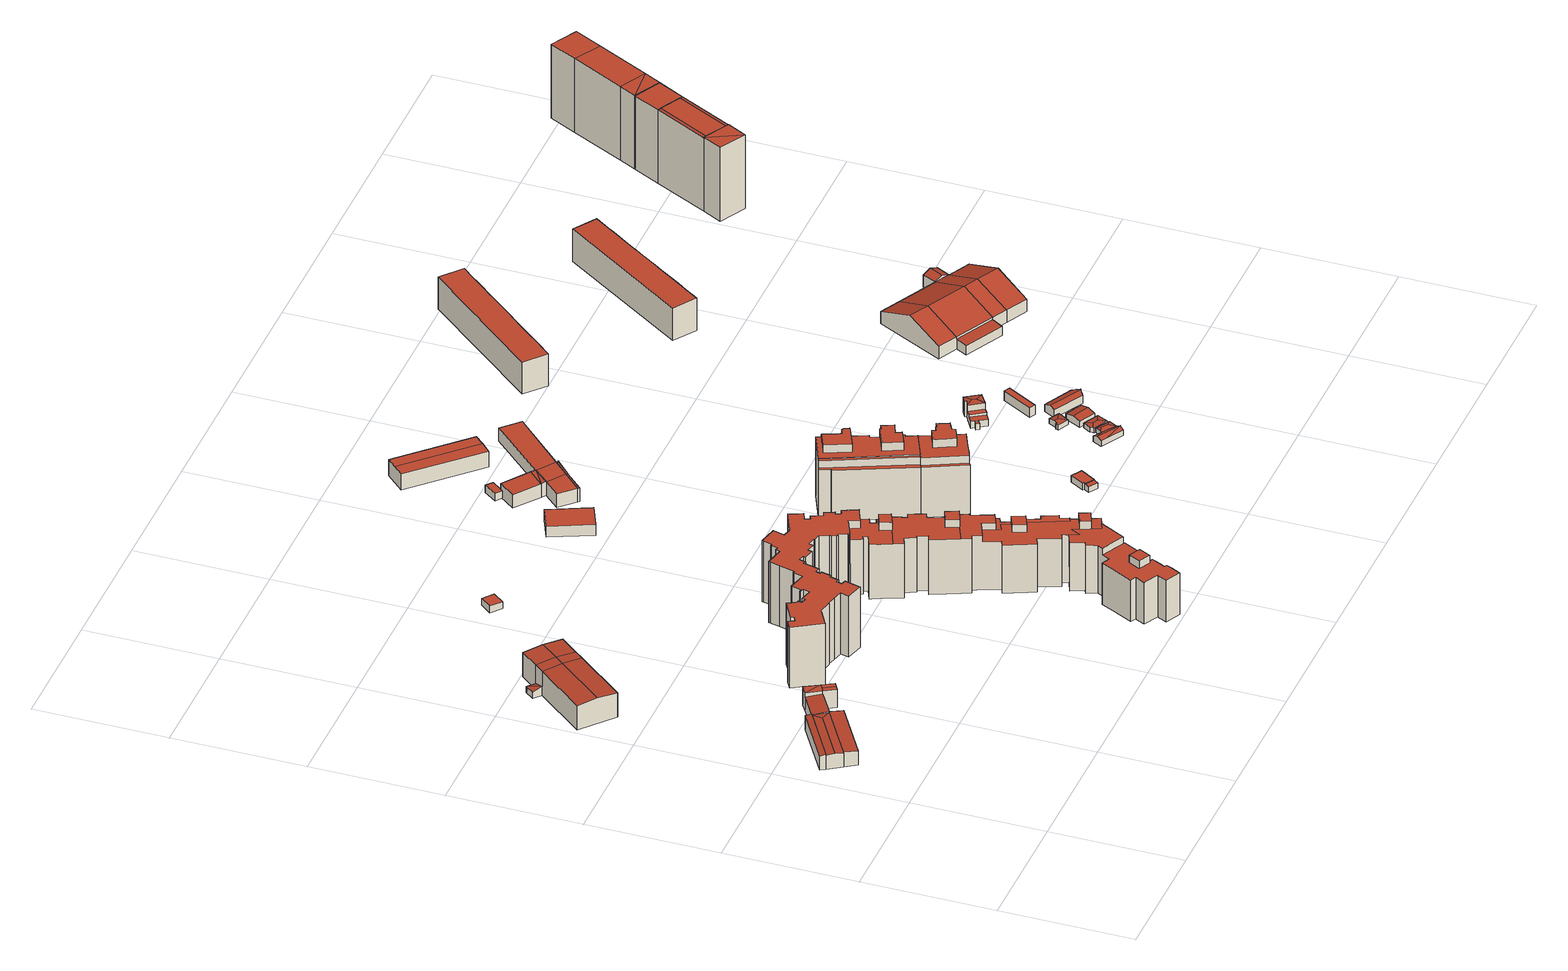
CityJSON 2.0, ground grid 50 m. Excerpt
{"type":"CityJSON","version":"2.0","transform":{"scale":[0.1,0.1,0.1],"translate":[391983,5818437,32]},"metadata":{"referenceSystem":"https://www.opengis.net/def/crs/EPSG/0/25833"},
"CityObjects":{
"building1":{"type":"Building","attributes":{"function":"1165","roofType":"1130","measuredHeight":5.59},"address":[{"locality":"Berlin","thoroughfareNumber":"13","thoroughfareName":"Stallschreiberstr."}],"geometry":[{"type":"MultiSurface","lod":"2","boundaries":[[[0,1,2,3]],[[4,5,6,7]],[[8,3,2,9]],[[2,4,7,9]],[[7,6,10,11]],[[12,13,8,9]],[[14,15,16]],[[17,18,19,20]],[[21,22,23,15]],[[14,24,22,21]],[[25,26,27,28]],[[26,29,27]],[[16,15,30]],[[27,18,31,32]],[[33,29,26,25]],[[34,35,36,37]],[[18,27,29]],[[18,17,12,9]],[[24,14,7,11]],[[15,23,10,6]],[[14,16,32,31]],[[23,22,24,11,10]],[[16,30,5,4]],[[19,18,29,33]],[[35,34,0,3]],[[33,25,28,3,8]],[[31,18,9,7]],[[37,36,2,1]],[[27,32,4,2]],[[20,19,8,13]],[[30,15,6,5]],[[36,35,28,27]],[[34,37,1,0]],[[17,20,13,12]]],"semantics":{"surfaces":[{"type":"GroundSurface"},{"type":"RoofSurface"},{"type":"WallSurface"}],"values":[0,0,0,0,0,0,1,1,1,1,1,1,1,1,1,1,2,2,2,2,2,2,2,2,2,2,2,2,2,2,2,2,2,2]}}]},
"building2":{"type":"Building","attributes":{"function":"1121","measuredHeight":11.2},"address":[{"locality":"Berlin","thoroughfareNumber":"57","thoroughfareName":"Sebastianstr."}],"geometry":[{"type":"MultiSurface","lod":"2","boundaries":[[[38,39,40,41]],[[42,43,38,44]],[[45,46,47,43]],[[43,47,39,38]],[[48,49,43,42]],[[50,51,40,39]],[[52,50,39,47]],[[51,53,54,41,40]],[[55,52,47,46]],[[56,57,49,58]],[[54,56,38,41]],[[57,59,45,43]],[[58,60,44,38]],[[59,61,55,46,45]],[[60,48,42,44]],[[48,58,49]],[[59,57,62,61]],[[57,56,63,62]],[[60,58,48]],[[56,54,53,63]],[[63,53,51,50]],[[61,62,52,55]],[[62,63,50,52]]],"semantics":{"surfaces":[{"type":"GroundSurface"},{"type":"WallSurface"},{"type":"RoofSurface"}],"values":[0,0,0,0,1,1,1,1,1,1,1,1,1,1,1,2,2,2,2,2,2,2,2]}}]},
"building3":{"type":"Building","attributes":{"function":"1221","roofType":"1000","measuredHeight":25.54},"address":[{"locality":"Berlin","thoroughfareNumber":"69","thoroughfareName":"Sebastianstr."},{"locality":"Berlin","thoroughfareNumber":"47","thoroughfareName":"Alexandrinenstr."},{"locality":"Berlin","thoroughfareNumber":"48","thoroughfareName":"Alexandrinenstr."},{"locality":"Berlin","thoroughfareNumber":"49","thoroughfareName":"Alexandrinenstr."}],"geometry":[{"type":"MultiSurface","lod":"2","boundaries":[[[64,65,66,67]],[[68,69,70,71]],[[72,73,74,75]],[[76,77,78,79]],[[80,81,82,83]],[[84,85,86,87]],[[88,89,90,91]],[[92,93,94,95]],[[96,97,98,99]],[[71,70,100,101]],[[95,94,102,103]],[[104,105,69,68]],[[106,107,108,109]],[[67,66,110,111]],[[112,113,114,115]],[[116,117,118,119]],[[120,121,81,80]],[[122,123,124,125]],[[126,127,128,129]],[[129,128,77,76]],[[130,131,132,133]],[[134,135,136,137]],[[138,139,140,141]],[[142,143,144,145]],[[146,147,148,149]],[[150,151,152,153]],[[154,155,127,126]],[[83,82,147,146]],[[156,157,158,159]],[[160,161,162,163]],[[119,118,164,165]],[[87,86,166,167]],[[168,169,170,171]],[[172,173,174,175]],[[176,177,178,179]],[[180,181,65,64]],[[182,183,184,185]],[[186,187,143,142]],[[188,189,190,191]],[[167,166,192,193]],[[175,174,107,106]],[[194,195,196,197]],[[145,144,181,180]],[[197,196,198,199]],[[193,192,155,154]],[[200,201,202,203]],[[204,205,206,207]],[[171,170,208,209]],[[101,100,210,211]],[[212,213,214,215]],[[153,152,183,182]],[[216,217,187,186]],[[141,140,131,130]],[[218,219,139,138]],[[109,108,220,221]],[[179,178,219,218]],[[209,208,117,116]],[[211,210,73,72]],[[99,98,222,223]],[[203,202,224,225]],[[226,227,228,229]],[[165,164,195,194]],[[230,231,232,233]],[[111,110,105,104]],[[234,235,236,237]],[[221,220,213,212]],[[223,222,121,120]],[[238,239,235,234]],[[237,236,85,84]],[[233,232,161,160]],[[159,158,173,172]],[[229,228,217,216]],[[199,198,189,188]],[[240,241,97,96]],[[163,162,151,150]],[[225,224,242,243]],[[207,206,135,134]],[[149,148,244,245]],[[246,247,227,226]],[[75,74,248,249]],[[103,102,177,176]],[[133,132,169,168]],[[79,78,89,88]],[[185,184,113,112]],[[137,136,247,246]],[[191,190,241,240]],[[125,124,239,238]],[[245,244,157,156]],[[115,114,123,122]],[[249,248,250,251]],[[251,250,93,92]],[[243,242,231,230]],[[91,90,205,204]],[[215,214,201,200]],[[75,249,251,92,95,103,176,179,218,138,141,130,133,168,171,209,116,119,165,194,197,199,188,191,240,96,99,223,120,80,83,146,149,245,156,159,172,175,106,109,221,212,215,200,203,225,243,230,233,160,163,150,153,182,185,112,115,122,125,238,234,237,84,87,167,193,154,126,129,76,79,88,91,204,207,134,137,246,226,229,216,186,142,145,180,64,67,111,104,68,71,101,211,72]],[[100,70,69,105,110,66,65,181,144,143,187,217,228,227,247,136,135,206,205,90,89,78,77,128,127,155,192,166,86,85,236,235,239,124,123,114,113,184,183,152,151,162,161,232,231,242,224,202,201,214,213,220,108,107,174,173,158,157,244,148,147,82,81,121,222,98,97,241,190,189,198,196,195,164,118,117,208,170,169,132,131,140,139,219,178,177,102,94,93,250,248,74,73,210]]],"semantics":{"surfaces":[{"type":"WallSurface"},{"type":"RoofSurface"},{"type":"GroundSurface"}],"values":[0,0,0,0,0,0,0,0,0,0,0,0,0,0,0,0,0,0,0,0,0,0,0,0,0,0,0,0,0,0,0,0,0,0,0,0,0,0,0,0,0,0,0,0,0,0,0,0,0,0,0,0,0,0,0,0,0,0,0,0,0,0,0,0,0,0,0,0,0,0,0,0,0,0,0,0,0,0,0,0,0,0,0,0,0,0,0,0,0,0,0,0,0,0,1,2]}}]},
"building4":{"type":"Building","attributes":{"roofType":"1000","measuredHeight":2.82},"address":[{"country":"Germany","locality":"Berlin"}],"geometry":[{"type":"Solid","lod":"2","boundaries":[[[[252,253,254,255]],[[255,254,256,257]],[[258,252,255,257]],[[253,259,256,254]],[[257,256,259,258]],[[258,259,253,252]]]],"semantics":{"surfaces":[{"type":"WallSurface"},{"type":"RoofSurface"},{"type":"GroundSurface"}],"values":[[0,0,1,2,0,0]]}}]},
"building5":{"type":"Building","attributes":{"function":"1221","roofType":"1000","measuredHeight":25.78},"geometry":[{"type":"MultiSurface","lod":"2","boundaries":[[[260,261,262,263,264,265,266,267,268,269,270,271,272,273,274,275,276,277,278,279,280,281,282,283,284,285,286,287,288,289,290,291,292,293,294,295,296,297,298,299,300,301,302,303,304,305,306,307,308,309,310,311,312,313,314,315,316,317,318,319,320,321,322,323,324,325,326,327,328,329,330,331,332,333,334,335,336,337,338,339,340,341,342,343,344,345,346,347,348,349,350,351,352,353,354,355,356,357,358]],[[359,360,361,362,363,364,365,366,367,368,369,370,371,372,373,374,375]],[[376,377,378,379]],[[380,381,382,383]],[[384,385,386,387]],[[388,389,390,391,392,393,394,395,396,397,398,399,400,401,402,403,404,405,406,407,408,409,410,411,412,413]],[[414,415,366,365,416,417,418,362,361,419,420,421,422,423,424,425,426,427,428,429,430,431,432,433,434,435,436,437,438]],[[432,431,439,440,441,442,429,428,443,444,445,446,447,448,449,450,451,452,453,454,455,456,457,458,459,460,461]],[[462,463,464,465,466,467,468,469,470,471,472,473,474,475,476,477,478,479]],[[480,481,482,483]],[[400,484,485,486,487,488,398,397,396,395,489,490,491,492,493,494,495,496,497,498,476,475,474,473,472,471,499,500,501,469,468,467,502,503,504,403,402,401]],[[505,506,507,508]],[[509,510,511,512,513,514,515,516,517,518,519,520,521,522,523,524,525,526,527,528,529,530,531,532,533,534,535,536,537,538,539,540]],[[359,375,355,354,353]],[[470,469,380,383,471]],[[310,309,308,307,495,494,493,492]],[[449,448,337,336]],[[448,447,446,338,337]],[[456,455,454,332,331,330]],[[514,513,512,288,287,286]],[[285,515,514,286]],[[319,437,436,320]],[[486,485,508,507,487]],[[364,363,384,387,365]],[[399,398,506,505,400]],[[484,400,505,508,485]],[[523,483,482,524]],[[488,487,507,506,398]],[[269,405,404,270]],[[522,521,480,483,523]],[[489,370,369,490]],[[390,389,388,261,260,358]],[[362,418,385,384,363]],[[416,365,387,386,417]],[[262,413,412,263]],[[332,454,453,333]],[[346,424,423,347]],[[262,261,388,413]],[[310,492,491,311]],[[436,435,434,322,321,320]],[[439,431,379,378,440]],[[291,290,510,509,540]],[[300,479,478,301]],[[327,459,458,328]],[[275,502,467,541,276]],[[318,542,438,437,319]],[[282,519,518,283]],[[327,326,325,324,323,433,432,461,460,459]],[[357,391,390,358]],[[412,411,410,264,263]],[[333,453,452,334]],[[452,451,450,449,336,335,334]],[[351,543,419,361,352]],[[527,526,280,279]],[[500,499,382,381,501]],[[278,528,527,279]],[[268,406,405,269]],[[441,440,378,377,442]],[[361,360,359,353,352]],[[317,544,414,438,542,318]],[[281,525,524,482,481,520,519,282]],[[373,372,393,392,391,357,356,545,374]],[[471,383,382,499]],[[367,366,415,414,544,317,316,315,314]],[[430,376,379,431]],[[341,443,428,342]],[[427,426,425,345,344,343]],[[345,425,424,346]],[[288,512,511,289]],[[296,535,534,297]],[[329,457,456,330]],[[417,386,385,418]],[[301,478,477,302]],[[520,481,480,521]],[[422,421,420,350,349,348]],[[296,295,294,537,536,535]],[[267,407,406,268]],[[293,538,537,294]],[[496,495,307,306]],[[312,311,491,490,369,368,546,313]],[[304,498,497,305]],[[428,427,343,342]],[[285,284,283,518,517,516,515]],[[501,381,380,469]],[[303,302,477,476]],[[275,274,273,272,271,403,504,503,502]],[[303,476,498,304]],[[266,265,264,410,409,408]],[[394,393,372,371,395]],[[299,547,462,479,300]],[[533,532,531,530,529,528,466,465,464,463]],[[429,442,377,376,430]],[[338,446,445,339]],[[395,371,370,489]],[[355,375,374,545,356]],[[313,546,368,367,314]],[[540,539,538,293,292,291]],[[289,511,510,290]],[[445,444,443,341,340,339]],[[270,404,403,271]],[[328,458,457,329]],[[347,423,422,348]],[[350,420,419,543,351]],[[322,434,433,323]],[[305,497,496,306]],[[280,526,525,281]],[[541,467,466,528,278,277,276]],[[298,297,534,533,463,462,547,299]],[[266,408,407,267]]],"semantics":{"surfaces":[{"type":"GroundSurface"},{"type":"RoofSurface"},{"type":"WallSurface"}],"values":[0,1,1,1,1,1,1,1,1,1,1,1,1,2,2,2,2,2,2,2,2,2,2,2,2,2,2,2,2,2,2,2,2,2,2,2,2,2,2,2,2,2,2,2,2,2,2,2,2,2,2,2,2,2,2,2,2,2,2,2,2,2,2,2,2,2,2,2,2,2,2,2,2,2,2,2,2,2,2,2,2,2,2,2,2,2,2,2,2,2,2,2,2,2,2,2,2,2,2,2,2,2,2,2,2,2,2,2,2]}}]},
"building6":{"type":"Building","attributes":{"roofType":"1000","measuredHeight":4.5},"address":[{"country":"Germany","locality":"Berlin"}],"geometry":[{"type":"Solid","lod":"2","boundaries":[[[[548,549,550,551]],[[552,548,551,553]],[[550,554,553,551]],[[555,552,553,554]],[[549,555,554,550]],[[555,549,548,552]]]],"semantics":{"surfaces":[{"type":"WallSurface"},{"type":"GroundSurface"},{"type":"RoofSurface"}],"values":[[0,0,1,0,0,2]]}}]},
"building7":{"type":"Building","attributes":{"roofType":"1000","measuredHeight":27.73},"geometry":[{"type":"Solid","lod":"2","boundaries":[[[[556,557,558,559]],[[560,561,562,563,564,565,566,567]],[[568,569,570,571,572,573,574,575,576,577]],[[578,579,580,581,582,583]],[[584,585,586,587,588,589,590]],[[587,586,591,569,568,592]],[[593,594,595,596]],[[597,598,599,600]],[[601,602,603,604,605,606]],[[561,560,567,566,607,608]],[[581,607,566,565,609,610,611,612,613,614,615,582]],[[608,607,581,580]],[[616,617,618,619,620,621]],[[586,585,622,570,569,591]],[[623,556,559,624]],[[625,626,600,599]],[[627,628,629,630,562,561,608,580,579,631]],[[594,632,633,595]],[[634,635,625,599,598,636,637]],[[632,606,605,633]],[[638,639,640,641]],[[642,643,644,645]],[[578,583,646,647]],[[583,582,615,646]],[[563,562,630,648,636,598,597,596,595,633,605,604,603,649,589,588,617,616,621,645,644,650,575,574,557,556,623,651,610,609,565,564]],[[641,652,653,590,589,649,603,602,638]],[[594,593,654,655,639,638,602,601,606,632]],[[617,588,587,592,568,577,618]],[[620,642,645,621]],[[597,600,626,655,654,593,596]],[[637,656,629,628,627,631,647,646,615,614,613,612,611,657,624,559,558,573,572,571,570,622,585,584,590,653,652,641,640,658,635,634]],[[643,659,650,644]],[[659,576,575,650]],[[619,618,577,576,659,643,642,620]],[[630,629,656,637,636,648]],[[557,574,573,558]],[[579,578,647,631]],[[623,624,657,611,610,651]],[[626,625,635,658,640,639,655]]]],"semantics":{"surfaces":[{"type":"WallSurface"},{"type":"RoofSurface"},{"type":"GroundSurface"}],"values":[[0,0,0,1,0,1,0,0,0,1,0,0,0,0,0,1,0,0,0,0,0,0,0,0,1,0,1,0,0,0,2,0,0,1,0,0,0,0,0]]}}]},
"building8":{"type":"Building","attributes":{"roofType":"1000","measuredHeight":3.04},"address":[{"country":"Germany","locality":"Berlin"}],"geometry":[{"type":"Solid","lod":"2","boundaries":[[[[660,661,662,663,664,665]],[[666,660,665,667]],[[668,663,662,669]],[[667,665,664,670]],[[669,662,661,671]],[[668,669,671,666,667,670]],[[670,664,663,668]],[[671,661,660,666]]]],"semantics":{"surfaces":[{"type":"GroundSurface"},{"type":"WallSurface"},{"type":"RoofSurface"}],"values":[[0,1,1,1,1,2,1,1]]}}]},
"building9":{"type":"Building","attributes":{"roofType":"1000","measuredHeight":27.5},"geometry":[{"type":"Solid","lod":"2","boundaries":[[[[672,673,674,675]],[[676,677,678,679]],[[680,681,682,683,684,685,686,687,688,689,579]],[[690,691,692,693,689,688,687,686,685,694,679,678,695,696,697,698,699,700]],[[701,702,680,579,703]],[[704,705,706,707]],[[677,708,695,678]],[[709,672,675,710]],[[711,709,710,712]],[[713,714,705,704,715,716,717,708,677,676,673,672,709,711,718]],[[715,704,707,719]],[[703,579,689,693]],[[720,721,706,705,714,713,718,711,712,722]],[[716,715,719,723]],[[724,725,726,727,723,719,707,706,721,720,722,712,710,675,674,684,683,682,681,728]],[[723,727,726,699,698,697,696,717,716]],[[679,694,685,684,674,673,676]],[[701,703,693,692]],[[708,717,696,695]],[[701,692,691,690,700,699,726,725,724,728,702]],[[728,681,680,702]]]],"semantics":{"surfaces":[{"type":"WallSurface"},{"type":"GroundSurface"},{"type":"RoofSurface"}],"values":[[0,0,0,1,2,0,0,0,0,2,0,0,0,0,2,0,0,0,0,0,0]]}}]},
"building10":{"type":"Building","attributes":{"function":"1165","roofType":"1130","measuredHeight":5.95},"address":[{"locality":"Berlin","thoroughfareNumber":"22","thoroughfareName":"Sebastianstr."}],"geometry":[{"type":"MultiSurface","lod":"2","boundaries":[[[729,730,731,732]],[[733,734,732,735]],[[736,737,738,739]],[[734,740,729]],[[730,741,742,731]],[[743,733,735,744]],[[737,745,746,738]],[[745,747,748,746]],[[749,750,744,751]],[[752,736,739,753]],[[754,755,756,757]],[[758,752,759,754]],[[747,758,757,748]],[[760,761,741,740]],[[755,749,751,756]],[[762,759,753,763]],[[761,762,763,742]],[[750,760,740,743]],[[764,744,735,732]],[[763,753,764,742]],[[753,757,744,764]],[[764,732,731,742]],[[757,756,751,744]],[[739,738,746,748]],[[757,753,739,748]],[[740,741,730,729]],[[747,736,758]],[[758,736,752]],[[754,750,749,755]],[[759,760,750,754]],[[762,761,760,759]],[[736,747,745,737]],[[740,734,733,743]]],"semantics":{"surfaces":[{"type":"WallSurface"},{"type":"GroundSurface"},{"type":"RoofSurface"}],"values":[0,0,0,0,0,0,0,0,0,0,0,0,0,0,0,0,0,0,1,1,1,1,1,1,1,2,2,2,2,2,2,2,2]}}]},
"building11":{"type":"Building","attributes":{"function":"1165","measuredHeight":6.92},"address":[{"locality":"Berlin","thoroughfareNumber":"23","thoroughfareName":"Sebastianstr."}],"geometry":[{"type":"MultiSurface","lod":"2","boundaries":[[[765,766,767,768]],[[769,770,771,766,765]],[[772,769,765,768]],[[773,774,772,768,767]],[[771,773,767,766]],[[770,774,773,771]],[[769,772,774,770]]],"semantics":{"surfaces":[{"type":"GroundSurface"},{"type":"WallSurface"},{"type":"RoofSurface"}],"values":[0,1,1,1,1,2,2]}}]},
"building12":{"type":"Building","attributes":{"roofType":"1000","measuredHeight":2.81},"geometry":[{"type":"Solid","lod":"2","boundaries":[[[[775,776,777,778]],[[779,780,776,775]],[[781,782,783,784]],[[785,786,787,788]],[[782,785,788,783]],[[789,787,786,779,775,778,790]],[[778,777,791,790]],[[790,791,792,784,783,788,787,789]],[[780,779,786,785,782,781]],[[776,780,781,784,792,791,777]]]],"semantics":{"surfaces":[{"type":"RoofSurface"},{"type":"WallSurface"},{"type":"GroundSurface"}],"values":[[0,1,1,1,1,1,1,2,0,1]]}}]},
"building13":{"type":"Building","attributes":{"roofType":"3100","measuredHeight":3.15},"geometry":[{"type":"Solid","lod":"2","boundaries":[[[[793,794,795,796,797,798]],[[793,798,799,800]],[[800,801,802,803]],[[804,805,806,807,794,793,800,803,808,809]],[[810,811,812,813,814,815,816]],[[806,805,804,817,815,814,813,818,819,820,821,822,796,795,794,807]],[[823,824,797,796,822,821,820,801]],[[812,811,825]],[[808,826,809]],[[802,801,820,819,818,813,812,825]],[[799,827,823,801,800]],[[808,810,816,826]],[[804,809,826,816,815,817]],[[799,798,797,824,827]],[[824,823,827]],[[803,802,825,811,810,808]]]],"semantics":{"surfaces":[{"type":"WallSurface"},{"type":"RoofSurface"},{"type":"GroundSurface"}],"values":[[0,1,1,0,0,2,0,1,1,0,1,1,0,1,1,1]]}}]},
"building14":{"type":"Building","attributes":{"roofType":"3200","measuredHeight":2.27},"geometry":[{"type":"Solid","lod":"2","boundaries":[[[[828,829,830]],[[831,832,833,834,835,836]],[[832,828,837,833]],[[830,838,839,840]],[[839,841,835,834,833,837,840]],[[842,831,836,843]],[[839,838,843,836,835,841]],[[829,828,832,831,842]],[[830,829,842,843,838]],[[828,830,840,837]]]],"semantics":{"surfaces":[{"type":"RoofSurface"},{"type":"WallSurface"},{"type":"GroundSurface"}],"values":[[0,1,1,1,2,0,1,0,0,1]]}}]},
"building15":{"type":"Building","attributes":{"roofType":"3200","measuredHeight":2.54},"geometry":[{"type":"Solid","lod":"2","boundaries":[[[[844,845,846,847]],[[848,849,850,851,852,853]],[[844,847,854,850,849,855]],[[856,857,858,859,852,851,850,854,847,846]],[[846,845,860,861,857,856]],[[844,855,862,845]],[[861,863,858,857]],[[853,852,859,858,863,864]],[[855,849,848,862]],[[845,862,848,853,864,863,861,860]]]],"semantics":{"surfaces":[{"type":"WallSurface"},{"type":"GroundSurface"},{"type":"RoofSurface"}],"values":[[0,0,0,1,0,2,0,0,2,2]]}}]},
"building16":{"type":"Building","attributes":{"roofType":"1000","measuredHeight":6.45},"geometry":[{"type":"Solid","lod":"2","boundaries":[[[[865,866,867,868,869]],[[870,871,869,868,872,873]],[[874,875,876,877,878,879,880,881]],[[882,883,879,878]],[[884,885,883,882]],[[881,880,886,887]],[[888,889,890,891]],[[877,876,892,893]],[[894,895,896,897,898,899,900,870,873,884,882,878,877,893]],[[866,865,901,902]],[[900,899,865,869,871]],[[875,874,889,888]],[[903,892,876,875,888,891,904]],[[865,899,898,901]],[[889,874,881,887,905,906,890]],[[879,883,885,872,868,867,907,908,909,910,886,880]],[[873,872,885,884]],[[896,895,894,893,892,903,904,906,905,887,886,910,909,908,907,902,901,898,897]],[[867,866,902,907]],[[871,870,900]],[[891,890,906,904]]]],"semantics":{"surfaces":[{"type":"RoofSurface"},{"type":"WallSurface"},{"type":"GroundSurface"}],"values":[[0,0,0,1,0,1,0,1,1,1,0,1,1,1,1,1,1,2,1,0,1]]}}]},
"building17":{"type":"Building","attributes":{"roofType":"3100","measuredHeight":3.22},"geometry":[{"type":"Solid","lod":"2","boundaries":[[[[911,912,913,914]],[[915,916,917,914,913,918]],[[919,911,914,917,916,920]],[[912,911,919,921]],[[918,913,912,921,922,915]],[[921,919,920,922]],[[922,920,916,915]]]],"semantics":{"surfaces":[{"type":"WallSurface"},{"type":"GroundSurface"},{"type":"RoofSurface"}],"values":[[0,1,0,2,0,2,0]]}}]},
"building18":{"type":"Building","attributes":{"roofType":"1000","measuredHeight":3.86},"geometry":[{"type":"Solid","lod":"2","boundaries":[[[[923,924,925,926]],[[927,923,926,928]],[[924,929,930,925]],[[923,927,929,924]],[[928,926,925,930]],[[929,927,928,930]]]],"semantics":{"surfaces":[{"type":"WallSurface"},{"type":"RoofSurface"},{"type":"GroundSurface"}],"values":[[0,0,0,1,2,0]]}}]},
"building19":{"type":"Building","attributes":{"roofType":"3100","measuredHeight":3.87},"geometry":[{"type":"Solid","lod":"2","boundaries":[[[[931,932,933,934,935,936]],[[937,935,934,933,938,939,940]],[[941,936,935,937]],[[940,939,942,943,941,937]],[[932,944,938,933]],[[943,931,936,941]],[[942,944,932,931,943]],[[944,942,939,938]]]],"semantics":{"surfaces":[{"type":"WallSurface"},{"type":"GroundSurface"},{"type":"RoofSurface"}],"values":[[0,1,0,0,0,2,2,0]]}}]},
"building20":{"type":"Building","attributes":{"roofType":"1000","measuredHeight":13.32},"address":[{"country":"Germany","locality":"Berlin"}],"geometry":[{"type":"Solid","lod":"2","boundaries":[[[[945,946,947,948,949,950,951,952,953,954,955,956,957,958,959,960,961,962]],[[963,956,955,964]],[[965,950,949,966]],[[966,949,948,967]],[[968,959,958,969]],[[969,958,957,970]],[[971,945,962,972]],[[973,951,950,965]],[[970,957,956,963]],[[974,968,969,970,963,964,975,976,977,973,965,966,967,978,979,971,972,980]],[[978,947,946,979]],[[976,953,952,977]],[[972,962,961,980]],[[977,952,951,973]],[[974,960,959,968]],[[980,961,960,974]],[[979,946,945,971]],[[964,955,954,975]],[[967,948,947,978]],[[975,954,953,976]]]],"semantics":{"surfaces":[{"type":"GroundSurface"},{"type":"WallSurface"},{"type":"RoofSurface"}],"values":[[0,1,1,1,1,1,1,1,1,2,1,1,1,1,1,1,1,1,1,1]]}}]},
"building21":{"type":"Building","attributes":{"function":"1444","measuredHeight":10.71},"address":[{"locality":"Berlin","thoroughfareNumber":"70","thoroughfareName":"Heinrich-Heine-Str."}],"geometry":[{"type":"MultiSurface","lod":"2","boundaries":[[[981,982,983,984]],[[985,986,987,988]],[[989,990,991,992,993]],[[994,995,988,996]],[[997,998,999,1000]],[[998,1001,1002,1003,999]],[[1002,994,996,1003]],[[1004,997,1000,1005]],[[982,1006,1004,1005,983]],[[995,1007,1008,985]],[[986,1009,1010,987]],[[1009,1008,1011,1010]],[[991,1012,1013,992]],[[1007,989,993,1011]],[[1014,981,1015]],[[1012,981,984,1013]],[[993,992,1013,1011]],[[996,1000,999,1003]],[[1011,1013,984,988]],[[988,984,1000,996]],[[983,1005,1000,984]],[[987,1010,1011,988]],[[1016,1001,998,997]],[[1007,995,1017,1018]],[[982,981,1014,1006]],[[1006,1014,997,1004]],[[990,1018,1012,991]],[[1018,1017,981,1012]],[[994,1002,1001,1016]],[[1017,1016,997,981]],[[989,1007,1018,990]],[[986,985,1008,1009]],[[995,994,1016,1017]]],"semantics":{"surfaces":[{"type":"WallSurface"},{"type":"GroundSurface"},{"type":"RoofSurface"}],"values":[0,0,0,0,0,0,0,0,0,0,0,0,0,0,0,0,1,1,1,1,1,1,2,2,2,2,2,2,2,2,2,2,2]}}]},
"building22":{"type":"Building","attributes":{"roofType":"1000","measuredHeight":13.52},"address":[{"country":"Germany","locality":"Berlin"}],"geometry":[{"type":"Solid","lod":"2","boundaries":[[[[1019,1020,1021,1022]],[[1023,1024,1025,1026,1027,1028]],[[1029,1030,1031,1032]],[[1033,1019,1022,1034]],[[1035,1036,1037,1038,1039,1040]],[[1020,1029,1032,1021]],[[1030,1025,1024,1031]],[[1039,1041,1042,1040]],[[1043,1044,1045,1046,1047,1048,1033,1034]],[[1027,1037,1036,1028]],[[1049,1046,1045,1050]],[[1031,1024,1023,1028,1036,1035,1040,1042,1051,1052,1050,1045,1044,1043,1034,1022,1021,1032]],[[1019,1033,1048,1047,1046,1049,1053,1054,1041,1039,1038,1037,1027,1026,1025,1030,1029,1020]],[[1051,1042,1041,1054,1053,1052]],[[1053,1049,1050,1052]]]],"semantics":{"surfaces":[{"type":"WallSurface"},{"type":"GroundSurface"},{"type":"RoofSurface"}],"values":[[0,0,0,0,0,0,0,0,0,0,0,1,2,0,0]]}}]},
"building23":{"type":"Building","attributes":{"function":"1301","roofType":"1130","measuredHeight":30.7},"address":[{"locality":"Berlin","thoroughfareNumber":"22","thoroughfareName":"Heinrich-Heine-Str."},{"locality":"Berlin","thoroughfareNumber":"24","thoroughfareName":"Heinrich-Heine-Str."}],"geometry":[{"type":"MultiSurface","lod":"2","boundaries":[[[1055,1056,1057,1058]],[[1056,1055,1059,1060]],[[1061,1062,1058,1057]],[[1063,1064,1055,1058]],[[1065,1066,1062,1061]],[[1067,1068,1060,1059]],[[1069,1070,1063,1071]],[[1072,1064,1073]],[[1074,1075,1076]],[[1072,1067,1059,1055]],[[1076,1071,1057,1056]],[[1077,1075,1073]],[[1066,1063,1058,1062]],[[1068,1074,1056,1060]],[[1071,1065,1061,1057]],[[1068,1067,1074]],[[1074,1067,1072]],[[1073,1070,1069,1077]],[[1064,1063,1070,1073]],[[1065,1071,1063,1066]],[[1077,1069,1071,1076]]],"semantics":{"surfaces":[{"type":"GroundSurface"},{"type":"WallSurface"},{"type":"RoofSurface"}],"values":[0,0,0,1,1,1,1,1,1,1,1,1,1,1,1,2,2,2,2,2,2]}}]},
"building24":{"type":"Building","attributes":{"function":"1301","roofType":"1000","measuredHeight":30.58},"address":[{"locality":"Berlin","thoroughfareNumber":"18","thoroughfareName":"Heinrich-Heine-Str."},{"locality":"Berlin","thoroughfareNumber":"20","thoroughfareName":"Heinrich-Heine-Str."}],"geometry":[{"type":"MultiSurface","lod":"2","boundaries":[[[1078,1079,1080,1081]],[[1079,1082,1083,1080]],[[1082,1084,1083]],[[1083,1084,1085]],[[1086,1087,1088,1089]],[[1089,1088,1090,1091]],[[1090,1062,1061,1091]],[[1083,1085,1062,1090]],[[1080,1083,1090,1088]],[[1078,1081,1087,1086]],[[1081,1080,1088,1087]],[[1082,1079,1089,1091]],[[1084,1082,1091,1061]],[[1079,1078,1086,1089]],[[1085,1084,1061,1062]]],"semantics":{"surfaces":[{"type":"RoofSurface"},{"type":"GroundSurface"},{"type":"WallSurface"}],"values":[0,0,0,0,1,1,1,2,2,2,2,2,2,2,2]}}]}
},
"vertices":[
[79,854,6],[288,983,6],[300,964,6],[91,836,6],[393,1021,6],[424,1041,6],[455,987,6],[423,968,6],[125,784,6],[334,912,6],[480,944,6],[448,924,6],[361,870,6],[153,742,6],[423,968,81],[455,987,81],[393,1021,81],[361,870,64],[334,912,68],[125,784,68],[153,742,64],[439,978,81],[464,934,81],[480,944,81],[448,924,81],[108,810,68],[290,922,68],[300,964,64],[91,836,64],[334,912,64],[424,1041,81],[423,968,68],[393,1021,64],[125,784,64],[79,854,64],[91,836,68],[300,964,68],[288,983,64],
[153,1887,20],[273,1785,20],[121,1602,20],[2,1704,20],[151,1943,20],[180,1919,20],[125,1911,20],[236,1987,20],[357,1886,20],[300,1818,20],[151,1943,46],[180,1919,46],[273,1785,121],[121,1602,121],[300,1818,121],[61,1653,127],[2,1704,121],[357,1886,121],[153,1887,121],[180,1919,121],[153,1887,58],[236,1987,121],[125,1911,46],[296,1937,127],[240,1869,127],[213,1836,127],
[628,1131,281],[628,1131,28],[622,1133,28],[622,1133,281],[533,1112,281],[533,1112,28],[516,1102,28],[516,1102,281],[534,1000,281],[534,1000,28],[538,1003,28],[538,1003,281],[814,1306,281],[814,1306,28],[813,1300,28],[813,1301,281],[960,1212,281],[960,1212,28],[990,1207,28],[990,1207,281],[923,1370,281],[923,1370,28],[922,1366,28],[922,1366,281],[803,1263,281],[803,1263,28],[788,1204,28],[788,1204,281],[650,1027,281],[650,1027,28],[651,1029,28],[651,1029,281],[880,1196,281],[880,1196,28],[920,1187,28],[920,1187,281],[503,1124,28],[503,1124,281],[684,1021,28],[684,1021,281],[529,1122,281],[529,1122,28],[1044,1139,281],[1044,1139,28],[1058,1109,28],[1058,1109,281],[602,1166,28],[602,1166,281],[1093,1278,281],[1093,1278,28],[1123,1292,28],[1123,1292,281],[809,1118,281],[809,1118,28],[813,1134,28],[813,1134,281],[956,1194,281],[956,1194,28],[1100,1341,281],[1100,1341,28],[1017,1304,28],[1017,1304,281],[888,1308,281],[888,1308,28],[883,1291,28],[883,1291,281],[781,1047,281],[781,1047,28],[792,1045,28],[792,1045,281],[771,1168,281],[771,1168,28],[704,1184,28],[704,1184,281],[794,1022,281],[794,1022,28],[776,1027,28],[776,1027,281],[648,1125,281],[648,1125,28],[646,1112,28],[646,1112,281],[991,1202,281],[991,1202,28],[1014,1198,28],[1014,1198,281],[1151,1229,281],[1151,1229,28],[1136,1223,28],[1136,1223,281],[900,1305,281],[900,1305,28],[1027,1162,281],[1027,1162,28],[1028,1158,28],[1028,1158,281],[1157,1189,281],[1157,1189,28],[1167,1193,28],[1167,1193,281],[832,1130,28],[832,1130,281],[913,1331,28],[913,1331,281],[801,1079,281],[801,1079,28],[808,1077,28],[808,1077,281],[1035,1140,281],[1035,1140,28],[1037,1136,28],[1037,1136,281],[721,1012,281],[721,1012,28],[713,979,28],[713,979,281],[625,1118,281],[625,1118,28],[1117,1265,281],[1117,1265,28],[1102,1258,28],[1102,1258,281],[693,1114,281],[693,1114,28],[855,1187,281],[855,1187,28],[861,1211,28],[861,1211,281],[907,1332,28],[907,1332,281],[833,1134,281],[833,1134,28],[845,1186,28],[845,1186,281],[846,1190,28],[846,1190,281],[1147,1095,281],[1147,1095,28],[1193,1115,28],[1193,1115,281],[781,1206,281],[781,1206,28],[779,1202,28],[779,1202,281],[817,1116,28],[817,1116,281],[472,1105,28],[472,1105,281],[1068,1104,281],[1068,1103,28],[1131,1133,28],[1131,1133,281],[698,1138,281],[698,1138,28],[779,962,281],[779,962,28],[1061,1104,28],[1061,1104,281],[924,1202,28],[924,1202,281],[1208,1122,28],[1208,1122,281],[685,1147,281],[685,1147,28],[684,1142,28],[684,1142,281],[1183,1177,281],[1183,1177,28],[1166,1170,28],[1166,1170,281],[981,1310,281],[981,1310,28],[993,1354,28],[993,1354,281],[1013,1302,281],[1013,1302,28],[882,1206,281],[882,1206,28],[1191,1159,28],[1191,1159,281],[1029,1164,28],[1029,1164,281],[694,1145,281],[694,1145,28],[565,1018,28],[565,1018,281],[599,1038,28],[599,1038,281],
[573,2259,58],[573,2259,30],[540,2217,30],[540,2217,58],[579,2185,30],[579,2185,58],[613,2227,58],[613,2227,30],
[1391,697,26],[1398,681,26],[1378,672,26],[1410,598,26],[1420,602,26],[1423,597,26],[1443,548,26],[1459,555,26],[1483,497,26],[1468,491,26],[1482,458,26],[1475,455,26],[1493,413,26],[1502,391,26],[1506,381,26],[1517,356,26],[1487,344,26],[1470,310,26],[1438,248,26],[1443,245,26],[1388,137,26],[1371,145,26],[1365,132,26],[1383,123,26],[1366,87,26],[1357,70,26],[1367,65,26],[1357,44,26],[1338,8,26],[1281,36,26],[1300,73,26],[1243,102,26],[1253,122,26],[1262,140,26],[1241,150,26],[1283,231,26],[1305,276,26],[1335,261,26],[1351,292,26],[1362,314,26],[1346,351,26],[1363,358,26],[1342,407,26],[1387,426,26],[1377,450,26],[1358,442,26],[1325,521,26],[1298,509,26],[1285,538,26],[1266,584,26],[1251,619,26],[1272,627,26],[1239,706,26],[1232,723,26],[1216,717,26],[1201,750,26],[1182,796,26],[1158,851,26],[1180,860,26],[1164,897,26],[1157,894,26],[1147,916,26],[1139,935,26],[1110,923,26],[1096,957,26],[1079,997,26],[1067,1025,26],[1064,1033,26],[1106,1051,26],[1099,1069,26],[1085,1063,26],[1082,1068,26],[1067,1105,26],[1132,1133,26],[1148,1096,26],[1170,1105,26],[1193,1115,26],[1206,1084,26],[1184,1074,26],[1193,1053,26],[1198,1055,26],[1211,1061,26],[1229,1019,26],[1240,1023,26],[1242,1019,26],[1257,985,26],[1252,983,26],[1260,964,26],[1277,971,26],[1286,949,26],[1302,912,26],[1280,903,26],[1321,808,26],[1333,813,26],[1336,807,26],[1350,774,26],[1343,771,26],[1350,753,26],[1365,759,26],[1333,813,252],[1326,810,252],[1321,808,252],[1310,803,252],[1312,797,252],[1283,785,252],[1266,778,252],[1201,750,252],[1216,717,252],[1232,723,252],[1246,689,252],[1311,717,252],[1331,671,252],[1377,691,252],[1357,737,252],[1343,771,252],[1350,774,252],[1218,1009,284],[1201,1049,284],[1155,1029,284],[1172,989,284],[1446,367,257],[1492,386,257],[1476,423,257],[1430,404,257],[1312,797,284],[1293,843,284],[1247,824,284],[1266,778,284],[1398,681,225],[1391,697,225],[1365,759,225],[1350,753,225],[1357,737,225],[1377,691,225],[1359,683,225],[1331,671,225],[1338,655,225],[1366,667,225],[1381,633,225],[1398,593,225],[1400,587,225],[1406,589,225],[1465,451,225],[1475,455,225],[1482,458,225],[1468,491,225],[1483,497,225],[1459,555,225],[1443,548,225],[1435,567,225],[1420,602,225],[1413,600,225],[1410,598,225],[1378,672,225],[1158,851,252],[1182,796,252],[1264,784,252],[1247,824,252],[1293,843,252],[1280,903,252],[1302,912,252],[1286,949,252],[1277,971,252],[1260,964,252],[1252,983,252],[1257,985,252],[1242,1019,252],[1240,1023,252],[1229,1019,252],[1216,1013,252],[1218,1009,252],[1172,989,252],[1096,957,252],[1110,923,252],[1139,935,252],[1147,916,252],[1157,894,252],[1164,897,252],[1180,860,252],[1170,994,252],[1155,1029,252],[1195,1047,252],[1201,1049,252],[1211,1061,252],[1198,1055,252],[1193,1053,252],[1184,1074,252],[1189,1076,252],[1206,1084,252],[1193,1115,252],[1176,1108,252],[1170,1105,252],[1148,1096,252],[1132,1133,252],[1067,1105,252],[1082,1068,252],[1085,1063,252],[1099,1069,252],[1106,1051,252],[1064,1033,252],[1067,1025,252],[1079,997,252],[1362,314,225],[1351,292,225],[1377,279,225],[1402,266,225],[1438,248,225],[1487,344,225],[1461,332,225],[1446,367,225],[1437,389,225],[1430,404,225],[1420,428,225],[1406,400,225],[1402,392,225],[1390,419,225],[1387,427,225],[1342,407,225],[1363,358,225],[1346,351,225],[1316,147,229],[1360,124,229],[1383,169,229],[1339,191,229],[1360,570,225],[1354,567,225],[1352,573,225],[1335,613,225],[1352,621,225],[1311,717,225],[1246,689,225],[1272,628,225],[1251,619,225],[1266,584,225],[1285,538,225],[1298,509,225],[1325,521,225],[1358,442,225],[1377,450,225],[1476,423,225],[1483,409,225],[1492,386,225],[1517,356,225],[1506,381,225],[1502,391,225],[1400,587,256],[1381,633,256],[1335,613,256],[1354,567,256],[1252,97,198],[1300,73,198],[1281,36,198],[1338,8,198],[1357,44,198],[1367,65,198],[1357,70,198],[1366,87,198],[1379,114,198],[1383,123,198],[1365,132,198],[1360,124,198],[1316,147,198],[1320,155,198],[1339,191,198],[1383,169,198],[1371,145,198],[1388,137,198],[1443,245,198],[1438,248,198],[1426,254,198],[1402,266,198],[1382,276,198],[1377,279,198],[1351,292,198],[1335,261,198],[1305,276,198],[1283,232,198],[1241,150,198],[1262,140,198],[1253,122,198],[1243,102,198],[1487,344,198],[1180,860,225],[1280,903,225],[1158,851,225],[1343,771,225],[1232,723,225],[1362,314,198],
[1022,2188,79],[1114,2229,79],[1114,2229,34],[1022,2188,34],[1090,2033,79],[1090,2033,34],[1182,2073,34],[1182,2073,79],
[1585,1396,279],[1614,1338,279],[1614,1338,35],[1585,1396,35],[1573,1074,276],[1588,1038,276],[1588,1038,279],[1573,1074,279],[1567,1088,279],[1449,1357,279],[1449,1357,276],[1567,1088,276],[1602,1320,80],[1613,1317,80],[1613,1317,35],[1602,1320,35],[1592,1324,35],[1590,1325,35],[1590,1325,279],[1592,1324,279],[1592,1324,312],[1602,1320,312],[1440,1307,246],[1563,1027,246],[1579,1034,246],[1440,1353,246],[1430,1349,246],[1446,1309,246],[1635,1241,35],[1645,1245,35],[1645,1245,80],[1635,1241,80],[1635,1241,279],[1626,1236,279],[1626,1236,35],[1618,1304,80],[1610,1301,80],[1640,1147,312],[1649,1125,312],[1649,1125,279],[1640,1147,279],[1668,1159,279],[1682,1126,279],[1682,1126,80],[1668,1159,80],[1620,1195,312],[1640,1204,312],[1640,1204,279],[1620,1195,279],[1565,1170,279],[1565,1170,312],[1440,1353,276],[1579,1034,276],[1478,1370,279],[1564,1409,279],[1564,1409,35],[1478,1370,35],[1449,1357,35],[1440,1353,35],[1430,1349,35],[1582,1288,279],[1610,1301,279],[1610,1301,312],[1582,1288,312],[1525,1262,312],[1525,1262,279],[1618,1304,35],[1573,1390,279],[1573,1390,35],[1694,1132,80],[1679,1164,80],[1579,1034,35],[1588,1038,35],[1691,1085,35],[1691,1085,279],[1563,1027,35],[1595,1101,312],[1595,1101,279],[1682,1126,35],[1694,1132,35],[1674,1123,279],[1674,1123,35],[1642,1200,312],[1659,1208,312],[1659,1208,35],[1642,1200,35],[1486,1353,312],[1545,1379,312],[1545,1379,279],[1486,1353,279],[1446,1309,35],[1440,1307,35],[1675,1120,279],[1628,1230,279],[1571,1315,279],[1572,1392,279],[1640,1204,35],[1628,1230,35],[1668,1159,312],[1679,1164,312],[1675,1120,35],[1572,1392,35],[1679,1164,35],[1571,1315,312],
[1169,2426,31],[1205,2475,31],[1229,2456,31],[1228,2455,31],[1202,2419,31],[1193,2408,31],[1169,2426,61],[1193,2408,61],[1228,2455,61],[1229,2456,61],[1202,2419,61],[1205,2475,61],
[1699,1020,312],[1716,1028,312],[1716,1028,278],[1699,1020,278],[1717,1026,312],[1735,1034,312],[1735,1034,37],[1717,1026,37],[1573,1031,246],[1573,1031,278],[1586,1037,278],[1674,1077,278],[1691,1085,278],[1691,1085,37],[1674,1077,37],[1586,1037,37],[1573,1031,37],[1563,1027,37],[1655,886,37],[1642,880,37],[1638,878,37],[1632,874,37],[1716,1028,37],[1755,990,37],[1735,982,37],[1736,980,37],[1742,967,37],[1757,934,37],[1693,904,37],[1638,878,246],[1642,880,246],[1632,874,246],[1726,960,312],[1677,938,312],[1677,938,278],[1726,960,278],[1755,990,312],[1692,1035,312],[1692,1035,278],[1643,1013,312],[1643,1013,278],[1663,969,312],[1672,951,312],[1721,973,312],[1736,980,312],[1735,982,312],[1650,998,312],[1721,973,278],[1663,969,278],[1672,951,278],[1650,998,278],[1736,980,278],[1655,886,278],[1693,904,278],[1757,934,278],[1742,967,278],[1642,880,278],
[1333,2222,84],[1267,2155,84],[1267,2155,29],[1333,2222,29],[1389,2278,86],[1333,2222,86],[1389,2278,29],[1245,2287,84],[1151,2356,84],[1151,2356,29],[1245,2287,29],[1327,2227,84],[1261,2161,84],[1261,2161,29],[1382,2283,84],[1382,2283,29],[1199,2417,86],[1199,2417,29],[1299,2344,86],[1299,2344,29],[1570,2473,86],[1382,2283,86],[1570,2473,29],[1261,2275,86],[1261,2275,29],[1315,2332,84],[1508,2537,84],[1508,2537,29],[1315,2332,29],[1315,2332,86],[1261,2275,84],[1327,2227,86],[1261,2161,86],[1207,2217,84],[1207,2217,29],[1327,2227,29],
[1124,2750,28],[1191,2820,28],[1420,2586,28],[1353,2516,28],[1124,2750,94],[1157,2785,96],[1191,2820,94],[1353,2516,94],[1420,2586,94],[1387,2551,96],
[1937,534,65],[1905,554,65],[1896,539,62],[1928,519,62],[1937,534,66],[1905,554,66],[1908,560,66],[1902,564,66],[1902,564,38],[1908,560,38],[1934,617,66],[1973,593,66],[1973,593,38],[1934,617,38],[1937,534,38],[1928,519,38],[1896,539,38],[1905,554,38],
[2297,609,52],[2297,609,32],[2296,610,32],[2246,641,32],[2246,641,53],[2296,610,53],[2271,605,58],[2280,579,52],[2229,614,52],[2228,615,52],[2271,561,64],[2263,548,32],[2270,561,32],[2271,561,32],[2280,579,32],[2270,561,64],[2263,548,55],[2184,614,64],[2184,614,63],[2194,631,55],[2194,631,32],[2184,614,32],[2174,596,32],[2174,596,55],[2199,583,32],[2226,615,32],[2228,615,32],[2229,614,32],[2230,617,32],[2244,638,32],[2230,617,53],[2244,638,54],[2226,615,52],[2199,583,55],[2245,622,58],
[2319,661,51],[2288,650,54],[2298,619,51],[2259,688,52],[2261,690,51],[2261,690,31],[2259,688,31],[2243,662,31],[2243,662,51],[2319,661,31],[2243,646,51],[2243,646,31],[2298,619,31],[2243,652,31],[2268,660,54],[2243,652,52],
[2284,787,51],[2260,746,51],[2260,746,31],[2284,787,31],[2232,787,56],[2245,810,51],[2245,810,31],[2232,787,31],[2225,775,31],[2225,775,53],[2282,789,31],[2282,789,52],[2219,766,31],[2217,767,31],[2222,777,31],[2225,776,31],[2219,766,51],[2217,767,51],[2250,779,56],[2222,777,53],[2225,776,53],
[2204,1107,96],[2181,1092,96],[2184,1087,97],[2170,1078,97],[2196,1072,99],[2197,1025,96],[2205,1059,99],[2164,1075,96],[2196,1024,96],[2129,1036,62],[2137,1025,62],[2138,1025,62],[2155,998,62],[2178,1012,62],[2145,1064,62],[2122,1050,62],[2130,1037,62],[2178,1012,71],[2145,1064,71],[2196,1024,71],[2164,1075,71],[2122,1050,34],[2130,1037,34],[2137,1025,59],[2129,1036,59],[2119,1030,59],[2127,1018,59],[2138,1025,34],[2155,998,34],[2178,1012,34],[2196,1024,34],[2197,1025,34],[2238,1051,34],[2239,1052,34],[2239,1052,96],[2238,1051,96],[2204,1107,34],[2181,1092,34],[2137,1025,34],[2127,1018,34],[2129,1036,34],[2119,1030,34],[2184,1087,34],[2170,1078,34],[2164,1075,34],[2145,1064,34],
[2288,765,54],[2352,734,54],[2352,734,31],[2288,765,31],[2322,672,31],[2257,704,31],[2271,732,31],[2336,701,31],[2271,732,63],[2257,704,55],[2336,701,63],[2322,672,55],
[2344,989,70],[2278,872,70],[2278,872,31],[2344,989,31],[2321,1001,70],[2321,1001,31],[2255,884,70],[2255,884,31],
[2294,824,69],[2307,849,60],[2307,849,30],[2294,824,30],[2283,805,30],[2283,805,62],[2396,744,30],[2420,793,30],[2423,761,30],[2417,758,30],[2396,744,62],[2423,761,67],[2417,758,69],[2420,793,58],
[1797,2556,29],[2174,2998,29],[2252,2932,29],[2210,2883,29],[2197,2867,29],[2181,2848,29],[2133,2793,29],[2117,2774,29],[2104,2759,29],[2088,2740,29],[2041,2684,29],[2024,2665,29],[2011,2650,29],[1994,2630,29],[1947,2575,29],[1931,2556,29],[1918,2541,29],[1874,2490,29],[2024,2665,162],[2041,2684,162],[2181,2848,162],[2197,2867,162],[2210,2883,162],[1947,2575,162],[1994,2630,162],[2011,2650,162],[1797,2556,162],[1874,2490,162],[2133,2793,162],[1931,2556,162],[2088,2740,162],[2104,2759,162],[2117,2774,162],[2252,2932,162],[2174,2998,162],[1918,2541,162],
[2845,1440,72],[2871,1493,72],[2871,1493,21],[2845,1440,21],[2714,1184,64],[2693,1143,58],[2693,1143,21],[2714,1184,21],[2488,1299,72],[2553,1427,128],[2618,1555,72],[2618,1555,21],[2488,1299,21],[2771,1155,72],[2714,1184,72],[2771,1155,21],[2901,1411,72],[2985,1369,72],[2985,1369,21],[2901,1411,21],[2920,1240,128],[2855,1112,72],[2855,1112,21],[2928,1464,72],[2928,1464,21],[2900,1479,85],[2564,1260,72],[2564,1260,64],[2543,1219,58],[2543,1219,21],[2564,1260,21],[2694,1516,72],[2694,1516,21],[2873,1426,85],[2901,1412,72],[2836,1283,128],[2779,1312,128],[2629,1388,128],
[2390,2179,164],[2354,2126,164],[2354,2126,29],[2390,2179,29],[2643,2552,29],[2681,2607,29],[2681,2607,164],[2643,2552,164],[2632,2535,164],[2632,2535,29],[2270,2183,164],[2596,2664,164],[2596,2664,29],[2270,2183,29],[2402,2196,164],[2402,2196,29],[2577,2455,29],[2618,2514,29],[2618,2514,164],[2577,2455,164],[2563,2434,164],[2563,2434,29],[2552,2418,164],[2552,2418,29],[2416,2216,29],[2457,2277,29],[2471,2298,29],[2471,2298,164],[2457,2277,164],[2416,2216,164],[2482,2315,164],[2482,2315,29],[2538,2397,29],[2497,2336,29],[2497,2336,164],[2538,2397,164],
[3132,2293,27],[3031,2347,27],[3133,2549,27],[3235,2497,27],[3095,2219,27],[2993,2273,27],[3185,2652,27],[3287,2600,27],[3235,2497,332],[3132,2293,332],[3185,2652,332],[3287,2600,332],[3095,2219,332],[2993,2273,334],[3144,2544,334],[3222,2503,334],[3133,2549,332],[3132,2293,334],[3120,2300,334],[3031,2347,334],[3039,2343,334],[3031,2347,332],[3041,2341,334],
[3373,3024,333],[3320,2919,333],[3421,2864,333],[3474,2969,333],[3218,2717,333],[3320,2664,333],[3185,2652,333],[3287,2600,333],[3373,3024,27],[3474,2969,27],[3421,2864,27],[3320,2919,27],[3320,2664,27],[3218,2717,27]
]}
